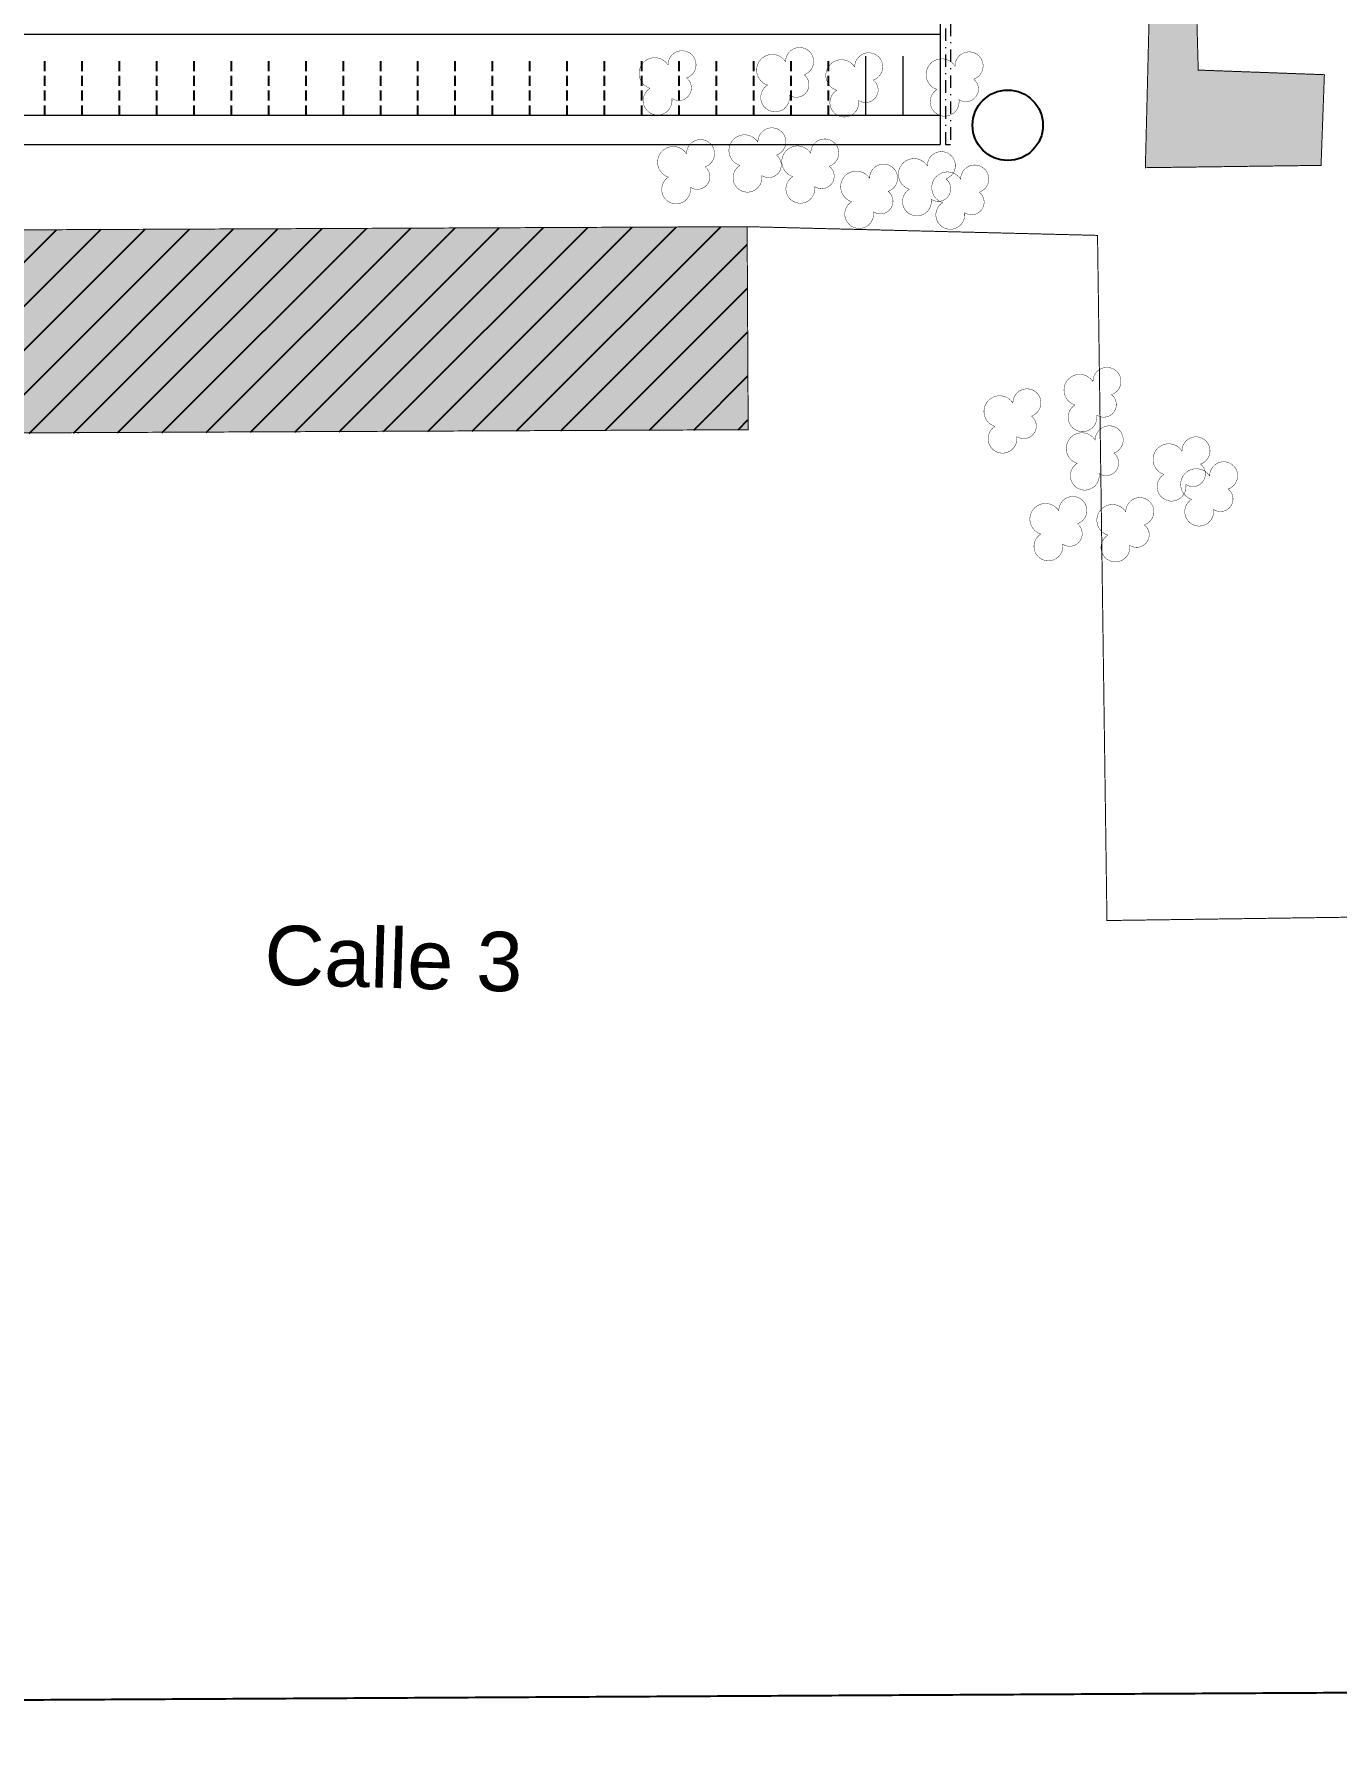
# Model space of a CAD drawing. Header units: millimetres. Extents: x -940 to 1351, y -586 to 711.
# Drawn here: x 750.8 to 883.4, y -20.4 to 153.7 of the extents above; entities that cross this region are included whole.
import ezdxf

# ---------------------------------------------------------------- set-up
doc = ezdxf.new("R2010")
doc.units = ezdxf.units.MM
doc.linetypes.add('DASHDOT', pattern=[25.4, 12.7, -6.35, 0, -6.35])
doc.linetypes.add('DASHED2', pattern=[0.375, 0.25, -0.125])
doc.layers.add('CI-Circulación', color=3, linetype='Continuous', lineweight=20)
doc.layers.add('CI-PLUVIALES', color=3, linetype='Continuous', lineweight=9)
for name, color, linetype in [('CI-Pavimentos', 4, 'Continuous'), ('ENad-ARBOLES', 84, 'Continuous'), ('ENad-EDIFICIOS_ANDENES', 42, 'Continuous'), ('ENad-NORTE', 4, 'Continuous'), ('GE- EDIFICIOS EXISTENTES', 252, 'Continuous'), ('LIMITE PREDIO', 252, 'Continuous'), ('RECTANGULO', 11, 'Continuous')]:
    doc.layers.add(name, color=color, linetype=linetype)
doc.styles.get("Standard").update_dxf_attribs({"font": 'arial.ttf'})

msp = doc.modelspace()

# ---------------------------------------------------------------- hatches: boundary and pattern name
at = {"layer": 'ENad-EDIFICIOS_ANDENES'}
h = msp.add_hatch(color=256, dxfattribs=at)
h.dxf.hatch_style = 1
h.set_gradient(color1=(255, 63, 0), color2=(255, 255, 0), tint=1)
h.paths.add_polyline_path([(926.591, 206.995), (883.804, 208.437), (886.427, 255.342), (925.234, 265.456)])
h.paths.add_polyline_path([(962.272, 239.648), (962.369, 282.521), (993.619, 283.566), (994.559, 241.131)])
h.paths.add_polyline_path([(889.151, 180.854), (920.094, 181.687), (920.516, 166.027), (889.573, 165.193)])
h.paths.add_polyline_path([(869.163, 156.123), (864.339, 156.017), (863.941, 140.124), (881.837, 140.359), (882.176, 149.597), (869.328, 150.067)])
h.paths.add_polyline_path([(823.382, 134.113), (823.488, 113.429), (697.421, 112.879), (697.315, 133.563)])
h.paths.add_polyline_path([(697.435, 94.269), (710.053, 94.279), (710.062, 82.256), (697.445, 82.247)])
h.paths.add_polyline_path([(598.408, 105.331), (606.663, 104.839), (606.348, 99.555), (598.093, 100.046)])
h.paths.add_polyline_path([(596.994, 113.687), (601.862, 113.397), (601.56, 108.325), (596.692, 108.614)])
h.paths.add_polyline_path([(605.125, 114.688), (607.877, 114.524), (607.638, 110.508), (604.886, 110.672)])
h.paths.add_polyline_path([(866.478, 172.791), (866.584, 180.142), (859.233, 180.248), (859.127, 172.897)])
h.paths.add_polyline_path([(858.394, 168.907), (858.465, 173.848), (853.524, 173.919), (853.453, 168.978)])
at = {"layer": 'GE- EDIFICIOS EXISTENTES'}
h = msp.add_hatch(dxfattribs=at)
h.set_pattern_fill('ANSI31', color=256)
h.set_pattern_definition([(45, (-6414535.1787, -6135190.433), (-2.2450640303, 2.2450640302), [])])
edge = h.paths.add_edge_path()
edge.add_line((697.421, 112.879), (697.331, 133.563))
edge.add_line((697.331, 133.563), (823.382, 134.113))
edge.add_line((823.382, 134.113), (823.472, 113.429))
edge.add_line((823.472, 113.429), (697.421, 112.781))

# ---------------------------------------------------------------- linework, layer by layer
at = {"layer": 'CI-Circulación', "ltscale": 2}
for p, q in [((843.046, 162.222), (843.046, 145.472)), ((602.594, 153.722), (843.046, 153.722)), ((607.594, 145.472), (843.046, 145.472)), ((843.046, 145.472), (843.046, 142.472)), ((607.594, 142.472), (843.046, 142.472))]:
    msp.add_line(p, q, dxfattribs=at)
for points in [[(835.457, 145.472), (835.457, 151.472)], [(835.457, 145.472), (835.457, 151.472)], [(839.257, 145.472), (839.257, 151.472)], [(839.257, 145.472), (839.257, 151.472)]]:
    msp.add_lwpolyline(points, dxfattribs=at)
at = {"layer": 'CI-Pavimentos', "color": 3, "linetype": 'DASHED2', "ltscale": 4}
for points in [[(751.857, 145.472), (751.857, 151.472)], [(755.657, 145.472), (755.657, 151.472)], [(759.457, 145.472), (759.457, 151.472)], [(763.257, 145.472), (763.257, 151.472)], [(767.057, 145.472), (767.057, 151.472)], [(770.857, 145.472), (770.857, 151.472)], [(774.657, 145.472), (774.657, 151.472)], [(778.457, 145.472), (778.457, 151.472)], [(782.257, 145.472), (782.257, 151.472)], [(786.057, 145.472), (786.057, 151.472)], [(789.857, 145.472), (789.857, 151.472)], [(793.657, 145.472), (793.657, 151.472)], [(797.457, 145.472), (797.457, 151.472)], [(801.257, 145.472), (801.257, 151.472)], [(805.057, 145.472), (805.057, 151.472)], [(808.857, 145.472), (808.857, 151.472)], [(812.657, 145.472), (812.657, 151.472)], [(812.657, 145.472), (812.657, 151.472)], [(816.457, 145.472), (816.457, 151.472)], [(816.457, 145.472), (816.457, 151.472)], [(820.257, 145.472), (820.257, 151.472)], [(820.257, 145.472), (820.257, 151.472)], [(824.057, 145.472), (824.057, 151.472)], [(824.057, 145.472), (824.057, 151.472)], [(827.857, 145.472), (827.857, 151.472)], [(827.857, 145.472), (827.857, 151.472)], [(831.657, 145.472), (831.657, 151.472)], [(831.657, 145.472), (831.657, 151.472)]]:
    msp.add_lwpolyline(points, dxfattribs=at)
at = {"layer": 'CI-PLUVIALES', "linetype": 'DASHDOT', "ltscale": 0.1}
for points in [[(855.081, 200.26), (815.19, 166.754, 0.7000268), (816.476, 163.223), (842.592, 163.223, -0.4142136), (843.592, 162.223), (843.592, 142.473)], [(855.402, 199.877), (815.511, 166.372, 0.7000268), (816.476, 163.723), (843.092, 163.723, -0.4142136), (844.092, 162.723), (844.092, 142.473)]]:
    msp.add_lwpolyline(points, format="xyb", dxfattribs=at)
at = {"layer": 'CI-PLUVIALES', "ltscale": 2}
msp.add_lwpolyline([(843.592, 142.473), (844.092, 142.473)], dxfattribs=at)
at = {"layer": 'ENad-ARBOLES', "const_width": 0.04}
for points in [[(815.712, 147.185, 0.9663774), (817.21, 149.26, 1.9735144), (815.324, 150.578, 1.4372724), (813.495, 148.209, 1.8703369)], [(827.686, 147.516, 0.9663774), (829.183, 149.591, 1.9735144), (827.298, 150.909, 1.4372724), (825.468, 148.54, 1.8703369)], [(834.732, 146.981, 0.9663774), (836.229, 149.055, 1.9735144), (834.344, 150.373, 1.4372724), (832.515, 148.005, 1.8703369)], [(844.95, 147.069, 0.9663774), (846.447, 149.143, 1.9735144), (844.562, 150.461, 1.4372724), (842.733, 148.092, 1.8703369)], [(817.597, 138.138, 0.9663774), (819.095, 140.212, 1.9735144), (817.21, 141.53, 1.4372724), (815.38, 139.162, 1.8703369)], [(824.865, 139.33, 0.9663774), (826.363, 141.404, 1.9735144), (824.477, 142.722, 1.4372724), (822.648, 140.353, 1.8703369)], [(830.25, 138.197, 0.9663774), (831.748, 140.271, 1.9735144), (829.863, 141.589, 1.4372724), (828.033, 139.22, 1.8703369)], [(842.125, 136.909, 0.9663774), (843.623, 138.984, 1.9735144), (841.737, 140.302, 1.4372724), (839.908, 137.933, 1.8703369)], [(836.245, 135.635, 0.9663774), (837.742, 137.709, 1.9735144), (835.857, 139.027, 1.4372724), (834.028, 136.659, 1.8703369)], [(845.523, 135.546, 0.9663774), (847.021, 137.621, 1.9735144), (845.136, 138.939, 1.4372724), (843.306, 136.57, 1.8703369)], [(858.992, 114.927, 0.9663774), (860.489, 117.001, 1.9735144), (858.604, 118.319, 1.4372724), (856.775, 115.951, 1.8703369)], [(850.841, 112.74, 0.9663774), (852.339, 114.814, 1.9735144), (850.454, 116.132, 1.4372724), (848.624, 113.764, 1.8703369)], [(859.222, 108.975, 0.9663774), (860.72, 111.049, 1.9735144), (858.835, 112.367, 1.4372724), (857.005, 109.999, 1.8703369)], [(868.062, 107.855, 0.9663774), (869.559, 109.929, 1.9735144), (867.674, 111.247, 1.4372724), (865.845, 108.879, 1.8703369)], [(870.876, 105.312, 0.9663774), (872.374, 107.386, 1.9735144), (870.488, 108.704, 1.4372724), (868.659, 106.336, 1.8703369)], [(855.517, 101.773, 0.9663774), (857.015, 103.848, 1.9735144), (855.129, 105.166, 1.4372724), (853.3, 102.797, 1.8703369)], [(862.34, 101.664, 0.9663774), (863.837, 103.738, 1.9735144), (861.952, 105.056, 1.4372724), (860.123, 102.688, 1.8703369)]]:
    msp.add_lwpolyline(points, format="xyb", close=True, dxfattribs=at)
at = {"layer": 'ENad-EDIFICIOS_ANDENES', "color": 1, "const_width": 0.1}
for points in [[(869.163, 156.123), (864.339, 156.017), (863.941, 140.124), (881.837, 140.359), (882.176, 149.597), (869.328, 150.067)], [(823.382, 134.113), (823.488, 113.429), (697.421, 112.879), (697.315, 133.563)]]:
    msp.add_lwpolyline(points, close=True, dxfattribs=at)
at = {"layer": 'ENad-EDIFICIOS_ANDENES', "color": 1}
msp.add_circle((849.927, 144.447), 3.585, dxfattribs=at)
at = {"layer": 'GE- EDIFICIOS EXISTENTES', "const_width": 0.001}
msp.add_lwpolyline([(697.421, 112.879), (697.331, 133.563), (823.382, 134.113), (823.472, 113.429), (697.421, 112.781)], dxfattribs=at)
at = {"layer": 'LIMITE PREDIO', "const_width": 0.1}
msp.add_lwpolyline([(823.382, 134.113), (859.069, 133.227), (860.03, 63.428), (888.832, 63.825), (888.688, 133.943), (943.036, 133.509), (943.643, 209.722), (978.213, 208.731)], dxfattribs=at)
at = {"layer": 'RECTANGULO', "const_width": 0.2}
msp.add_lwpolyline([(-46.937, 526.003), (1348.07, 533.678), (1351.076, -12.666), (-43.932, -20.341), (-46.937, 526.003)], dxfattribs=at)
msp.add_lwpolyline([(-46.937, 526.003), (1348.07, 533.678), (1351.076, -12.666), (-43.932, -20.341), (-46.937, 526.003)], dxfattribs=at)
msp.add_lwpolyline([(-46.937, 526.003), (1348.07, 533.678), (1351.076, -12.666), (-43.932, -20.341), (-46.937, 526.003)], dxfattribs=at)
msp.add_lwpolyline([(-46.937, 526.003), (1348.07, 533.678), (1351.076, -12.666), (-43.932, -20.341), (-46.937, 526.003)], dxfattribs=at)
msp.add_lwpolyline([(-46.937, 526.003), (1348.07, 533.678), (1351.076, -12.666), (-43.932, -20.341), (-46.937, 526.003)], dxfattribs=at)
msp.add_lwpolyline([(-46.937, 526.003), (1348.07, 533.678), (1351.076, -12.666), (-43.932, -20.341), (-46.937, 526.003)], dxfattribs=at)
msp.add_lwpolyline([(-46.937, 526.003), (1348.07, 533.678), (1351.076, -12.666), (-43.932, -20.341), (-46.937, 526.003)], dxfattribs=at)

# ---------------------------------------------------------------- texts
at = {"layer": 'ENad-NORTE'}
msp.add_text('Calle 3', height=6.0466, rotation=358.29314, dxfattribs=at).set_placement((774.143, 56.948))

doc.saveas('drawing.dxf')
